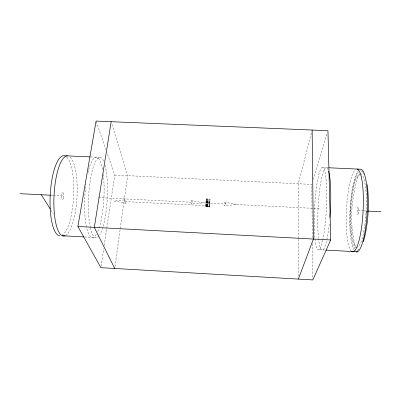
<?xml version="1.0" encoding="UTF-8"?>
<svg xmlns="http://www.w3.org/2000/svg" width="401" height="401" viewBox="0 0 401 401"><rect width="100%" height="100%" fill="white"/><g stroke="black" fill="none" stroke-linecap="round" stroke-linejoin="round"><path stroke-width="0.3" stroke-dasharray="2 1.5" d="M205.959 202.64L206.284 198.901L209.979 199.086L209.683 207.011L206.004 206.826C204.916 204.896 215.422 207.693 205.833 206.194L205.944 202.405L209.673 202.826L205.944 202.405M209.673 202.826L209.979 199.086M206.004 206.826L206.284 198.901M205.903 204.465L209.638 204.645L209.538 206.38L209.603 206.109L205.898 205.939L205.833 206.194M205.903 206.39L205.903 205.924M209.638 204.645L209.658 202.59M114.977 266.61L127.623 175.673L111.714 123.483M101.077 266.434L103.759 248.53M104.22 245.442L106.716 228.776M106.806 228.154L114.751 175.062L107.037 152.766M209.638 206.515L209.603 206.109M311.351 133.062L298.359 183.768L298.359 238.595M313.201 179.628L327.241 133.087M359.486 174.525L357.727 177.417L357.862 177.117C351.06 198.931 349.416 223.227 355.111 245.457L355.005 245.126L355.913 246.485M124.074 201.523L125.593 199.743L114.044 201.016L126.856 203.492L124.074 201.523L206.264 205.658M203.167 202.841L190.44 200.299L192.856 202.325L190.861 204.104L203.167 202.841L226.079 203.989L223.843 205.763L236.465 204.51L320.038 208.69M359.221 174.55L359.537 174.335M357.512 250.299L357.913 250.269M90.681 156.931L99.829 157.347M322.589 167.488L328.269 167.743M114.751 175.062L311.762 184.405L312.344 238.094M206.269 199.573L209.964 199.758M206.335 199.793L210.019 199.979M206.35 200.31L210.029 200.49M206.054 200.776L209.763 200.961M206.33 201.056L210.004 201.237M206.059 201.192L209.768 201.377M206.054 201.563L209.758 201.748M206.304 201.693L209.984 201.878M206.019 201.994L209.728 202.179M206.315 202.099L209.989 202.284M206.335 202.705L209.999 202.891M51.112 195.237L52.942 195.327M53.554 195.357L62.721 195.818M98.591 197.613L192.856 202.325M358.013 210.59L363.592 210.866M364.213 210.896L366.073 210.991M206.274 203.182L209.944 203.367M205.863 204.134L209.578 204.325M206.164 204.294L209.838 204.48M206.134 204.791L209.808 204.976M205.913 205.117L209.813 205.267M205.873 205.788L209.573 205.974M206.124 205.858L209.793 206.044M205.863 206.129L209.593 206.335M84.486 236.941L94.922 237.507M319.046 249.723L325.336 250.064M236.465 204.51L223.873 201.969L226.079 203.989M362.283 171.638L360.694 170.736A39.94 8.286 -87.1 0 1 362.379 171.849M51.203 210.575L53.508 214.269M96.28 121.663L105.819 149.242M209.678 206.425L209.683 207.011M312.404 243.713L312.795 279.296M298.359 239.217L298.364 275.973M322.735 240.144A41.283 5.91 -87.1 0 1 314.259 216.385A41.283 5.91 -87.1 0 1 324.274 169.693A41.283 5.91 -87.1 0 1 322.86 239.572M66.711 157.047A40.12 11.729 -87.1 0 1 73.624 196.781A40.12 11.729 -87.1 0 1 62.576 234.976M88.696 169.713A40.265 9.574 -87.1 0 1 102.756 170.6M103.273 174.229A40.265 9.574 -87.1 0 1 97.618 231.948M96.29 234.505A40.265 9.574 -87.1 0 1 86.571 227.522M86.451 226.956A40.265 9.574 -87.1 0 1 85.914 184.189M87.989 172.505A40.265 9.574 -87.1 0 1 88.556 170.25M70.245 157.207A40.135 11.494 -87.1 0 1 76.977 196.951A40.135 11.494 -87.1 0 1 66.115 235.166M318.484 238.384A41.298 6.175 -87.1 0 1 320.098 186.861A41.298 6.175 -87.1 0 1 328.279 170.189M329.256 224.069A41.298 6.175 -87.1 0 1 318.544 238.981M351.471 251.267A41.438 8.331 -87.1 0 1 346.374 211.969A41.438 8.331 -87.1 0 1 354.755 170.194M354.233 250.269A41.453 8.601 -87.1 0 1 350.063 209.472A41.453 8.601 -87.1 0 1 358.519 170.37M90.345 227.723A40.28 9.333 -87.1 0 1 91.202 175.463A40.28 9.333 -87.1 0 1 103.664 161.182M105.062 165.287A40.28 9.333 -87.1 0 1 102.967 226.906M102.796 227.477A40.28 9.333 -87.1 0 1 99.809 234.695M99.007 235.883A40.28 9.333 -87.1 0 1 90.471 228.279M362.78 172.405A39.94 8.286 -87.1 0 1 363.958 174.856M359.02 248.961A39.94 8.286 -87.1 0 1 355.877 250.324M358.504 171.813A39.94 8.286 -87.1 0 0 350.188 226.239L350.569 226.239A39.889 8.301 -87.1 0 0 355.421 249.658M360.489 173.763A36.912 7.654 -87.1 0 1 366.148 210.635M366.018 213.051A36.912 7.654 -87.1 0 1 357.552 247.272M357.04 247.447A36.912 7.654 -87.1 0 1 355.562 247.036L355.948 247.111A36.967 7.689 -87.1 0 1 351.111 225.156L350.75 225.121A36.912 7.654 -87.1 0 1 359.481 173.924M63.443 198.074A3.639 1.063 -87.1 0 0 63.032 192.219A3.639 1.063 -87.1 0 0 61.664 197.152A3.639 1.063 -87.1 0 0 63.443 198.074M358.344 213.588A3.759 0.777 -87.1 0 0 358.489 207.132A3.759 0.777 -87.1 0 0 357.221 211.046A3.759 0.777 -87.1 0 0 358.344 213.588"/><path stroke-width="0.6" d="M111.172 121.704L94.32 227.362L114.716 268.469M77.899 226.485L96.08 121.077L327.958 130.696L330.7 239.978L312.8 279.923L100.897 267.667L77.899 226.485L330.7 239.978M363.411 241.773C368.524 223.272 369.346 203.703 367.311 184.681M298.364 279.086L313.402 239.056L312.128 130.039M90.07 156.901L63.749 155.703A40.12 11.729 -87.1 0 0 50.205 195.367A40.12 11.729 -87.1 0 0 59.844 235.843M328.89 167.773L360.795 169.227A41.453 8.601 -87.1 0 1 367.161 211.778A41.453 8.601 -87.1 0 1 356.354 251.998M20.05 193.683L50.501 195.207M367.933 211.086L380.95 211.733M62.245 235.728L83.869 236.906M325.953 250.099L357.492 251.818M41.333 194.746L50.215 208.991M65.253 235.678A40.135 11.494 -87.1 0 1 53.914 198.701A40.135 11.494 -87.1 0 1 67.348 155.869M356.96 169.052A41.438 8.331 -87.1 0 1 362.9 214.264A41.438 8.331 -87.1 0 1 351.471 251.267M328.614 171.242A41.298 6.175 -87.1 0 1 329.893 217.312M366.85 210.856A39.94 8.286 -87.1 0 1 366.75 212.72"/></g></svg>
